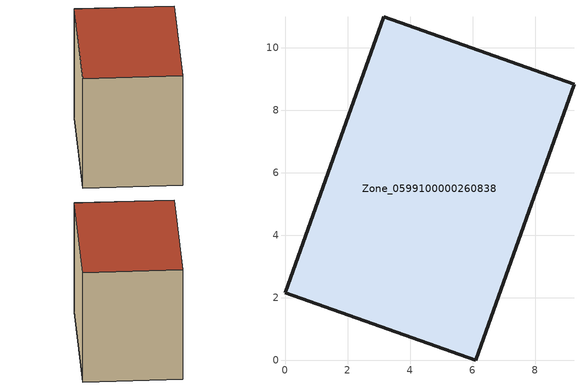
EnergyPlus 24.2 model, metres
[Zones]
Zone_0599100000260838
 floor ground (C_G): 9.24,8.83 6.1,0 0,2.16 3.15,10.99 z0.61
 wall outside (C_F): 6.1,0 9.24,8.83 3.15,10.99 0,2.16 6.1,0 z0.61:8.66
 roof outside (C_R): 3.15,10.99 0,2.16 6.1,0 9.24,8.83 z8.66
[BUILDING]
Pand.0599100000260838: North Axis=0; Terrain=City; Loads Convergence Tolerance Value=0.04; Temperature Convergence Tolerance Value=0.4; Solar Distribution=FullExterior; Maximum Number of Warmup Days=25; Minimum Number of Warmup Days=1
[Site:Location]
Rotterdam.The.Hague.AP_ZH_NLD Design_Conditions: Latitude=51.96; Longitude=4.45; Time Zone=1; Elevation=-4.5
[SITE:GROUNDTEMPERATURE:BUILDINGSURFACE]
18, 18, 18, 18, 18, 18, 18, 18, 18, 18, 18, 18
[MATERIAL] Thermal Absorptance=0.9; Solar Absorptance=0.7; Visible Absorptance=0.7
Name | Roughness | Thickness | Conductivity | Density | Specific Heat
G.TI.1965-1974 | MediumSmooth | 0.15 | 0.882353 | 540 | 1210
F.TI.1965-1974 | Rough | 0.3 | 0.697674 | 1920 | 840
R.TI.1965-1974 | MediumRough | 0.2 | 0.232558 | 1500 | 1000
[CONSTRUCTION]
C_G: G.TI.1965-1974
C_F: F.TI.1965-1974
C_R: R.TI.1965-1974
[ZONE]
Zone_0599100000260838: Type=1; Multiplier=1; Ceiling Height=Autocalculate; Volume=Autocalculate; Floor Area=autocalculate; Part of Total Floor Area=Yes
[ZONEINFILTRATION:DESIGNFLOWRATE]
Infil_Zone_0599100000260838: Zone or ZoneList or Space or SpaceList=Zone_0599100000260838; Schedule=AlwaysOn; Design Flow Rate Calculation Method=Flow/Area; Flow Rate per Floor Area=0.003; Constant Term Coefficient=1; Temperature Term Coefficient=0; Velocity Term Coefficient=0; Velocity Squared Term Coefficient=0
[HVACTEMPLATE:ZONE:IDEALLOADSAIRSYSTEM]
Zone_0599100000260838: Maximum Heating Supply Air Temperature=50; Minimum Cooling Supply Air Temperature=13; Maximum Heating Supply Air Humidity Ratio=0.0156; Minimum Cooling Supply Air Humidity Ratio=0.0077; Heating Limit=NoLimit; Cooling Limit=NoLimit; Dehumidification Control Type=ConstantSensibleHeatRatio; Cooling Sensible Heat Ratio=0.7; Dehumidification Setpoint=60; Humidification Control Type=None; Humidification Setpoint=30; Outdoor Air Method=None; Outdoor Air Flow Rate per Person=0.00944; Outdoor Air Flow Rate per Zone Floor Area=0; Outdoor Air Flow Rate per Zone=0; Demand Controlled Ventilation Type=None; Outdoor Air Economizer Type=NoEconomizer; Heat Recovery Type=None; Sensible Heat Recovery Effectiveness=0.7; Latent Heat Recovery Effectiveness=0.65
[ZONECONTROL:THERMOSTAT]
ThermostatControl_Zone_0599100000260838: Zone or ZoneList=Zone_0599100000260838; Control Type Schedule=DualSetpointControlType; Control 1=Thermostat_Zone_0599100000260838; Temperature Difference Between Cutout And Setpoint=0
[THERMOSTATSETPOINT:DUALSETPOINT]
Thermostat_Zone_0599100000260838: Heating Setpoint Temperature Schedule=HeatingSetpoint_Zone_0599100000260838; Cooling Setpoint Temperature Schedule=CoolingSetpoint_Zone_0599100000260838
[SCHEDULE:COMPACT]
HeatingSetpoint_Zone_0599100000260838: Through: 12/31, For: AllDays, Until: 24:00, 21
CoolingSetpoint_Zone_0599100000260838: Through: 12/31, For: AllDays, Until: 24:00, 24
DualSetpointControlType: Through: 12/31, For: AllDays, Until: 24:00, 4
AlwaysOn: Through: 12/31, For: AllDays, Until: 24:00, 1
